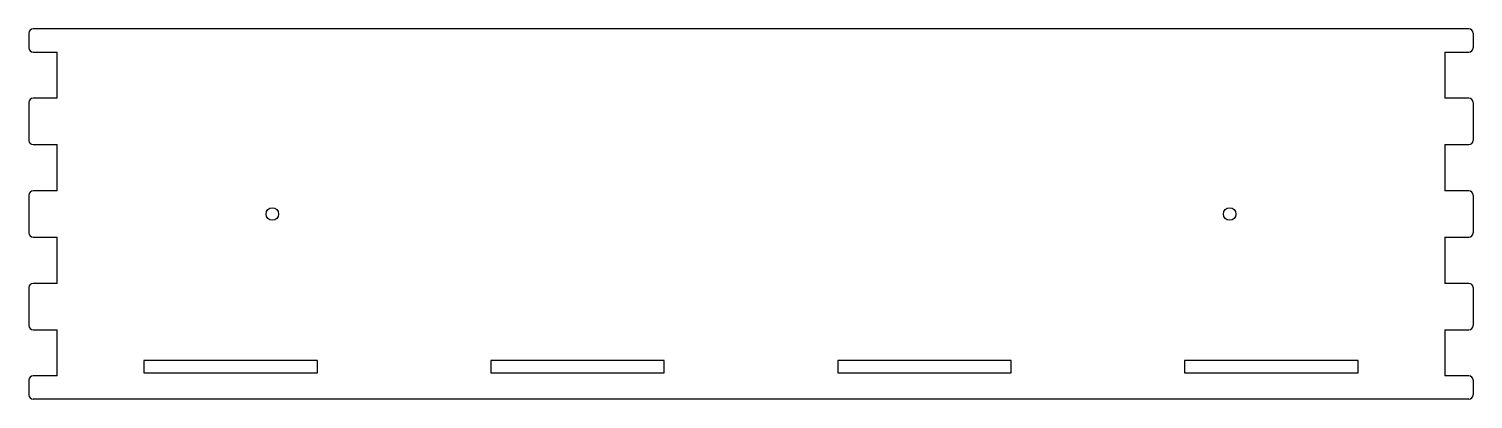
# Model space of a CAD drawing. Header units: millimetres. Extents: x 0 to 693, y 0 to 178.
import ezdxf

# ---------------------------------------------------------------- set-up
doc = ezdxf.new("R2010")
doc.units = ezdxf.units.MM
doc.layers.add('CutProfile', color=7, linetype='CONTINUOUS')

msp = doc.modelspace()

# ---------------------------------------------------------------- linework, layer by layer
at = {"layer": 'CutProfile'}
for p, q in [((0, 175.8), (0, 168.6875)), ((691.4, 177.8), (2, 177.8)), ((693.4, 175.8), (693.4, 168.6875)), ((2, 166.6875), (13.6, 166.6875)), ((13.6, 144.4625), (13.6, 166.6875)), ((679.8, 166.6875), (691.4, 166.6875)), ((679.8, 166.6875), (679.8, 144.4625)), ((0, 142.4625), (0, 124.2375)), ((13.6, 144.4625), (2, 144.4625)), ((691.4, 144.4625), (679.8, 144.4625)), ((693.4, 142.4625), (693.4, 124.2375)), ((2, 122.2375), (13.6, 122.2375)), ((13.6, 100.0125), (13.6, 122.2375)), ((679.8, 122.2375), (691.4, 122.2375)), ((679.8, 122.2375), (679.8, 100.0125)), ((0, 98.0125), (0, 79.7875)), ((13.6, 100.0125), (2, 100.0125)), ((691.4, 100.0125), (679.8, 100.0125)), ((693.4, 98.0125), (693.4, 79.7875)), ((2, 77.7875), (13.6, 77.7875)), ((13.6, 55.5625), (13.6, 77.7875)), ((679.8, 77.7875), (691.4, 77.7875)), ((679.8, 77.7875), (679.8, 55.5625)), ((13.6, 55.5625), (2, 55.5625)), ((691.4, 55.5625), (679.8, 55.5625)), ((0, 53.5625), (0, 35.3375)), ((693.4, 53.5625), (693.4, 35.3375)), ((2, 33.3375), (13.6, 33.3375)), ((13.6, 11.1125), (13.6, 33.3375)), ((679.8, 33.3375), (691.4, 33.3375)), ((679.8, 33.3375), (679.8, 11.1125)), ((138.5125, 18.5), (55.2375, 18.5)), ((55.2375, 18.5), (55.2375, 12.7)), ((138.5125, 12.7), (138.5125, 18.5)), ((305.0625, 18.5), (221.7875, 18.5)), ((221.7875, 18.5), (221.7875, 12.7)), ((305.0625, 12.7), (305.0625, 18.5)), ((471.6125, 18.5), (388.3375, 18.5)), ((388.3375, 18.5), (388.3375, 12.7)), ((471.6125, 12.7), (471.6125, 18.5)), ((638.1625, 18.5), (554.8875, 18.5)), ((554.8875, 18.5), (554.8875, 12.7)), ((638.1625, 12.7), (638.1625, 18.5)), ((0, 9.1125), (0, 2)), ((13.6, 11.1125), (2, 11.1125)), ((55.2375, 12.7), (138.5125, 12.7)), ((221.7875, 12.7), (305.0625, 12.7)), ((388.3375, 12.7), (471.6125, 12.7)), ((554.8875, 12.7), (638.1625, 12.7)), ((691.4, 11.1125), (679.8, 11.1125)), ((693.4, 9.1125), (693.4, 2)), ((691.4, 0), (2, 0))]:
    msp.add_line(p, q, dxfattribs=at)
for centre in [(116.9, 88.9), (576.5, 88.9)]:
    msp.add_circle(centre, 3, dxfattribs=at)
for centre, start, end in [((2, 175.8), 90, 180), ((691.4, 175.8), 0, 90), ((2, 168.6875), 180, -90), ((691.4, 168.6875), -90, 0), ((2, 142.4625), 90, 180), ((691.4, 142.4625), 0, 90), ((2, 124.2375), 180, -90), ((691.4, 124.2375), -90, 0), ((2, 98.0125), 90, 180), ((691.4, 98.0125), 0, 90), ((2, 79.7875), 180, -90), ((691.4, 79.7875), -90, 0), ((2, 53.5625), 90, 180), ((691.4, 53.5625), 0, 90), ((2, 35.3375), 180, -90), ((691.4, 35.3375), -90, 0), ((2, 9.1125), 90, 180), ((691.4, 9.1125), 0, 90), ((2, 2), 180, -90), ((691.4, 2), -90, 0)]:
    msp.add_arc(centre, 2, start, end, dxfattribs=at)

doc.saveas('drawing.dxf')
